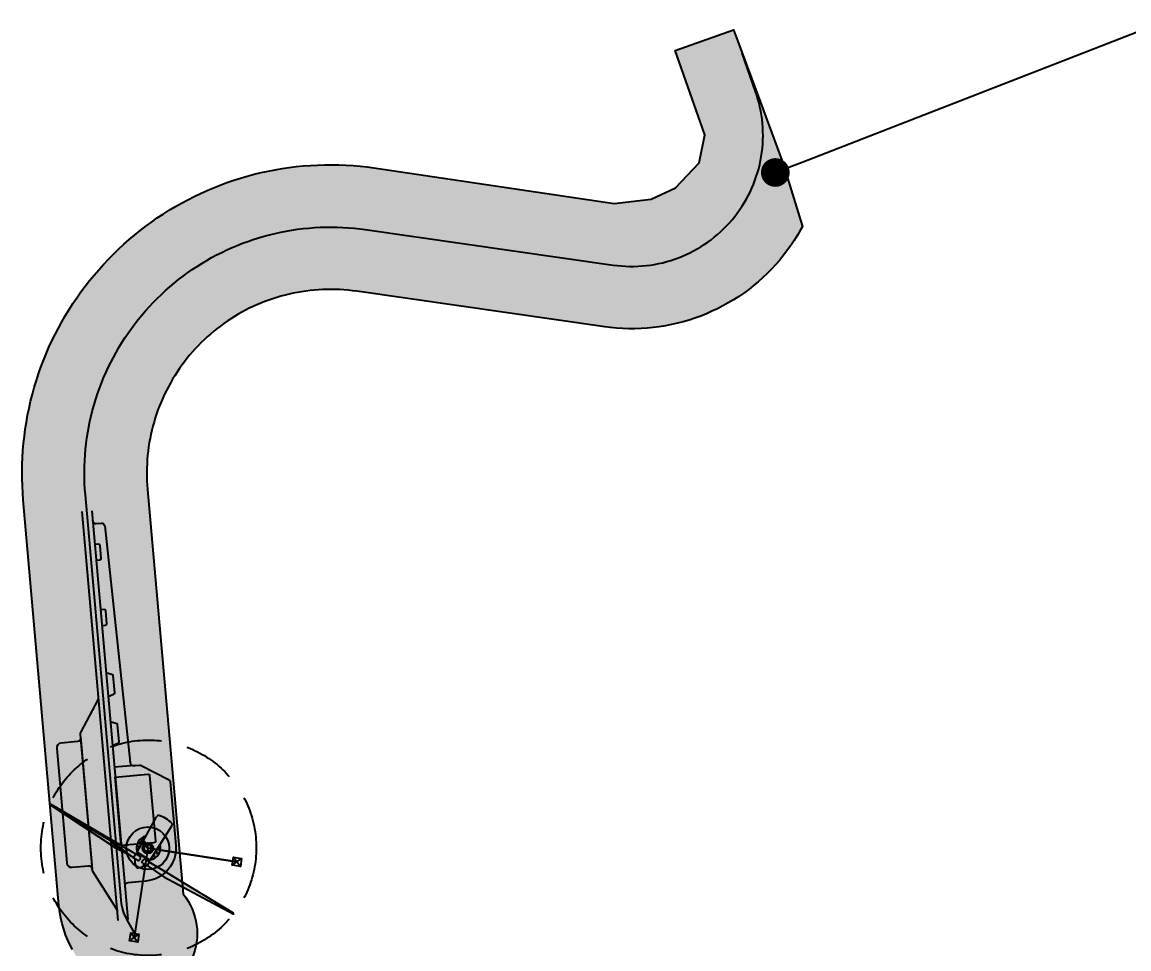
# Model space of a CAD drawing. Extents: x 718366 to 727913, y 5823944 to 5832589.
# Drawn here: x 723025 to 723700, y 5824430 to 5824995 of the extents above; entities that cross this region are included whole.
import ezdxf
from ezdxf import colors
from ezdxf.entities.mleader import LeaderData, LeaderLine
from ezdxf.math import Vec2, Vec3

# ---------------------------------------------------------------- set-up
doc = ezdxf.new("R2010")
doc.units = 0
doc.linetypes.add('HIDDEN', pattern=[9.524999999999999, 6.35, -3.175])
doc.linetypes.add('Masterplan - Carcará II rev-I$0$DASHED2', pattern=[0.375, 0.25, -0.125])
for name, color, linetype in [('0-R3D Acceso', 7, 'Continuous'), ('0-R3D Sombreado parque', 255, 'Continuous'), ('0-R3D WTG Symbol', 7, 'Continuous'), ('0-R3D-FGRP', 1, 'Continuous'), ('0-R3D-N149 TS145-01 ACOPIO PALAS', 1, 'Continuous'), ('0-R3D-N149 TS145-01 ACOPIO TORRE', 1, 'Continuous'), ('0-R3D-N149 TS145-01 CIMENT', 1, 'Continuous'), ('0-R3D-N149 TS145-01 Cimentación', 1, 'Continuous'), ('0-R3D-N149 TS145-01 CRANE BOOM PAD', 1, 'Continuous'), ('0-R3D-N149 TS145-01 CRANE PAD', 1, 'Continuous'), ('0-R3D-N149 TS145-01 ELEMENTOS', 1, 'Continuous'), ('0-R3D-N149 TS145-01 ESCALERA', 1, 'Continuous'), ('0-R3D-N149 TS145-01 GRUA-AUX', 1, 'Continuous'), ('0-R3D-N149 TS145-01 R01', 1, 'Continuous'), ('0-R3D-N149 TS145-01 VIAL', 1, 'Continuous')]:
    doc.layers.add(name, color=color, linetype=linetype)
doc.layers.add('0-R3D Sombreado parque línea', color=255, linetype='Continuous', transparency=0.9)
doc.layers.add('Desplazado_Eje', color=7, linetype='Continuous', true_color=0x005399)
doc.styles.add('ARIAL', font='arial.ttf')

# ---------------------------------------------------------------- blocks, each defined once
blk = doc.blocks.new('_Dot')
at = {"color": 0, "linetype": 'ByBlock', "lineweight": -2}
blk.add_line((-0.5, 0), (-1, 0), dxfattribs=at)
at = {"color": 0, "linetype": 'ByBlock', "const_width": 0.5}
blk.add_lwpolyline([(-0.25, 0, 1), (0.25, 0, 1)], format="xyb", close=True, dxfattribs=at)
blk = doc.blocks.new('N149_TS145_A1')
at = {"layer": '0-R3D-N149 TS145-01 ACOPIO PALAS', "color": 85, "true_color": 0x58ba48}
blk.add_lwpolyline([(35.00006488990039, -71.50051201879978), (35.00006488990039, -70.50051201879978, -0.4142135623730951), (37.00006488990039, -68.50051201879978), (47.00006488990039, -68.50051201879978, 0.414213562373095), (50.00006488990039, -65.50051201879978), (50.00006488990039, 4.499487981200218, 0.414213562373095), (47.00006488990039, 7.499487981200218), (37.00006488990039, 7.499487981200218, -0.4142135623730951), (35.00006488990039, 9.499487981200218), (35.00006488990039, 9.639378641732037)], format="xyb", dxfattribs=at)
at = {"layer": '0-R3D-N149 TS145-01 ACOPIO TORRE', "color": 152, "true_color": 0x2776bb}
blk.add_lwpolyline([(22.00000125309452, -95.3901278253179), (22.00000125309452, -94.3901278253179, -0.1450999195023605), (22.48467352450825, -92.75515797291882), (34.51539261848666, -74.2464366722852, 0.1450999195142023), (35.00006488990039, -72.61146681988612), (35.00006488990039, 10.01060111820698, 0.1204553148586703), (34.77450613165274, 10.93329190067016), (22.33833939069882, 34.84948091278784, -0.1204553148569018), (22.00000125309452, 36.23351708659902), (22.00000125309452, 37.23351708659902)], format="xyb", dxfattribs=at)
blk.add_lwpolyline([(35.00006488990039, -71.50051201879978), (35.00006488990039, 9.639378641732037)], dxfattribs=at)
at = {"layer": '0-R3D-N149 TS145-01 CIMENT', "color": 5}
blk.add_lwpolyline([(0, 0), (0, -2.999999992316589)], dxfattribs=at)
at = {"layer": '0-R3D-N149 TS145-01 CIMENT', "color": 7}
blk.add_circle((0, 0), 2.999999992398053, dxfattribs=at)
at = {"layer": '0-R3D-N149 TS145-01 Cimentación', "color": 8}
for radius in [13, 3.25, 2.35]:
    blk.add_circle((0, 0), radius, dxfattribs=at)
at = {"layer": '0-R3D-N149 TS145-01 Cimentación', "color": 8, "linetype": 'Masterplan - Carcará II rev-I$0$DASHED2'}
blk.add_circle((0, 0), 2.7, dxfattribs=at)
at = {"layer": '0-R3D-N149 TS145-01 CRANE BOOM PAD', "color": 85, "true_color": 0x58ba48}
blk.add_lwpolyline([(16.00003041140735, -202.9994505106006), (16.00003041140735, -201.9994505106006, 0.4142135623730951), (14.00003041140735, -199.9994505106006), (10.96169968112372, -199.9994505106006, -0.4085573115324315), (8.962074099341407, -198.0381484834943), (6.154474023496732, -52.96210124483332, 0.408557311523887), (4.154848441947252, -51.00079921772704), (3.154848441947252, -51.00079921772704)], format="xyb", dxfattribs=at)
at = {"layer": '0-R3D-N149 TS145-01 CRANE PAD'}
blk.add_lwpolyline([(16.00003039487638, -45.00063315592706), (-3.999876621179283, -45.00063315592706, -0.414213562373095), (-4.999876621179283, -44.00063315592706), (-4.999876621179283, -4.000192108796909, -0.414213562373095), (-3.999876621179283, -3.000192108796909), (16.00003020907752, -3.000192108796909), (16.00003039487638, -45.00063315592706)], format="xyb", close=True, dxfattribs=at)
at = {"layer": '0-R3D-N149 TS145-01 ELEMENTOS', "color": 8}
for radius in [2.797999999968914, 2.750000011391216, 2.699999994759075, 2.66999999994943, 2.300000000249427, 2.199999995119217]:
    blk.add_circle((0, 0), radius, dxfattribs=at)
at = {"layer": '0-R3D-N149 TS145-01 GRUA-AUX', "color": 244, "true_color": 0x991b1e}
for points in [[(16.00003041676246, -79.00145050417632), (12.64890697528608, -77.74477921356447, -0.3126334205272302), (12.00003041676246, -76.8084500359837), (12.00003041676246, -66.19445097236894, -0.3126334205272302), (12.64890697528608, -65.25812179478817), (16.00003041676246, -64.00145050417632)], [(16.00003041676246, -109.0014505041763), (12.64890697528608, -107.7447792135645, -0.3126334205272302), (12.00003041676246, -106.8084500359837), (12.00003041676246, -96.19445097236894, -0.3126334205272302), (12.64890697528608, -95.25812179478817), (16.00003041676246, -94.00145050417632)], [(16.00003041676246, -147.5014505041763), (14.00003041676246, -147.5014505041763, -0.414213562373095), (13.00003041676246, -146.5014505041763), (13.00003041676246, -138.5014505041763, -0.414213562373095), (14.00003041676246, -137.5014505041763), (16.00003041676246, -137.5014505041763)], [(16.00003041676246, -187.5014505041763), (14.00003041676246, -187.5014505041763, -0.414213562373095), (13.00003041676246, -186.5014505041763), (13.00003041676246, -178.5014505041763, -0.414213562373095), (14.00003041676246, -177.5014505041763), (16.00003041676246, -177.5014505041763)]]:
    blk.add_lwpolyline(points, format="xyb", dxfattribs=at)
at = {"layer": '0-R3D-N149 TS145-01 R01', "color": 175, "true_color": 0x4554a5}
blk.add_lwpolyline([(6.17382300994359, -53.96191403572448), (6.154474023496732, -52.96210124483332, 0.408557311523887), (4.154848441947252, -51.00079921772704), (0.5801061778329313, -51.00079921772704, -0.142091075466746), (-0.4900242062285542, -50.69042076170444), (-16.21418901020661, -40.73144114465686, -0.2569966774683851), (-17.14405862637796, -39.04181960070855), (-17.14405862637796, -0.1679955972940661, -0.4142135623782097), (2.855941373854876, 19.83200440282235), (14.00005361810327, 19.83200440282235, 0.4142135623730951), (16.00005361810327, 21.83200440282235), (16.00005361810327, 22.83200440282235)], format="xyb", dxfattribs=at)
blk.add_lwpolyline([(3.154848441947252, -51.00079921772704), (16.00003041140735, -51.00079921772704)], dxfattribs=at)
at = {"layer": '0-R3D-N149 TS145-01 VIAL', "color": 7, "linetype": 'Continuous'}
for points in [[(16.00003041140735, -207.9994505106006), (16.00003041140735, 42.23351708659902)], [(22.00003041140735, -207.9994505106006), (22.00003041140735, 42.23351708659902)]]:
    blk.add_lwpolyline(points, dxfattribs=at)
blk = doc.blocks.new('TIRANTES')
at = {"layer": '0-R3D-FGRP', "color": 85, "true_color": 0x58ba48}
for points in [[(14.82367004361004, 50.42577521875501), (9.965005113277584, 51.60618832148612), (11.14541821600869, 56.46485325228423), (16.00408314634115, 55.28444014955312), (14.82367004361004, 50.42577521875501), (11.14541821600869, 56.46485325228423), (16.00408314634115, 55.28444014955312), (9.965005113277584, 51.60618832148612)], [(-51.6061883342918, 9.965005116537213), (-56.46485326485708, 11.14541821926832), (-55.28444016212597, 16.00408315006644), (-50.42577523179352, 14.82367004733533), (-51.6061883342918, 9.965005116537213), (-55.28444016212597, 16.00408315006644), (-50.42577523179352, 14.82367004733533), (-56.46485326485708, 11.14541821926832)]]:
    blk.add_lwpolyline(points, dxfattribs=at)
at = {"layer": '0-R3D-FGRP'}
for points in [[(-53.44531423528679, 12.9845441300422), (0, 0), (3.120810638414696, -5.124503980390728), (0, 0), (12.98454412980936, 53.44531423505396)], [(0, 0), (-53.44531423528679, 12.9845441300422)]]:
    blk.add_lwpolyline(points, dxfattribs=at)
at = {"layer": '0-R3D-FGRP', "color": 7}
blk.add_lwpolyline([(0, 0), (12.98454412980936, 53.44531423505396)], dxfattribs=at)
at = {"layer": '0-R3D-N149 TS145-01 ESCALERA', "color": 8}
for points in [[(0.6105097075924277, -2.36847526114434), (2.311395850032568, -5.266182137653232), (3.618144363164902, -4.470375425182283), (1.917258220724761, -1.572668548673391)], [(2.40270089218393, -2.398463003337383), (1.096966194454581, -3.195994334295392)], [(1.249016490997747, -3.454649575985968), (2.55576500413008, -2.658842864446342)], [(1.400926275644451, -3.713065791875124), (2.706783048575744, -2.915742125362158)], [(1.553061780519783, -3.971865983679891), (2.858796478249133, -3.174334652721882)], [(1.70511207706295, -4.230521225370467), (3.011860590428114, -3.434714513830841)], [(1.857021861709654, -4.488937441259623), (3.162878634640947, -3.691613774746656)], [(2.009157366817817, -4.747737633064389), (3.314892064547166, -3.95020630210638)], [(3.825045699486509, -4.637084265239537), (3.564978146459907, -4.210042267106473), (2.104494513943791, -5.0994732985273), (2.364562066970393, -5.526515296660364), (3.825045699486509, -4.637084265239537)], [(2.161207663360983, -5.006392874754965), (3.467956176493317, -4.210586163215339)], [(2.384214764926583, -5.385753897018731), (2.520868204301223, -5.302532279863954), (2.375230374513194, -5.063388761132956), (2.238576935138553, -5.146610378287733), (2.384214764926583, -5.385753897018731)], [(3.554309838917106, -4.673168801702559), (3.690963278058916, -4.589947184547782), (3.545325448503718, -4.350803665816784), (3.408672009129077, -4.434025282971561), (3.554309838917106, -4.673168801702559)]]:
    blk.add_lwpolyline(points, dxfattribs=at)
blk = doc.blocks.new('R3D-DC-DW-BLK-00 WTG-01 P')
at = {"true_color": 0xf0f3eb, "transparency": 33554559}
h = blk.add_hatch(color=7, dxfattribs=at)
h.dxf.hatch_style = 1
h.paths.add_polyline_path([(0.916438981542484, -7.49913898333061), (1.072179984883178, -7.253676883936393, 0.4578097474300306), (7.019416820232607, 2.119713603384326), (14.23819231903866, 13.49716559729617, 0.3165707010729639), (14.12914117489603, 14.91847484815131, 0.0812480550733663), (10.528132399924, 17.8361924946372, 0.08124806105838613), (6.250659320461693, 19.62044798072804, 0.3324793632776658), (4.913096445734936, 18.9795005881906), (-1.605901226999009, 7.154452649282234, 0.4502734195350196), (-6.907001717535564, -2.461407115747591), (-7.059903533338087, -2.738761303090428), (-3.071741331352058, -5.118944738805894)])
h.paths.add_polyline_path([(-6.09347260594987, -12.2007078623115, 0.1060500701987288), (-2.021172229709322, -10.4546901709933), (-0.9697199820749347, -11.08220958898815), (-0.8379436710362995, -10.86140925172425), (9.226199611934788, -17.71578877176113), (51.51262868111016, -40.26729124890176, 0.2924340622341889), (51.8840311204041, -40.22743778123245, 0.3291920663950778), (51.70312997312271, -39.85747986811054), (10.85728176529994, -14.98279763839022), (0.4199717672546797, -8.753684799317611), (0.5319074419447816, -8.566128822612654), (0.1754554508615342, -8.353393962740952, 0.02759303087996934), (0.674432593638727, -7.675436284635552), (-3.212883856037166, -5.355438814809432), (-7.100200307730688, -3.035441346371499, 0.02759303071651815), (-7.460016752857626, -3.796451806056581), (-7.816468743896905, -3.583716946924), (-7.928404420949448, -3.771272927263681), (-18.36571441971721, 2.457839907363109), (-59.68941741378228, 26.62245661877799, 0.2924340622353455), (-60.06081985142504, 26.58260314763788, 0.3076006779704044), (-59.90351250128552, 26.22612830634412), (-19.99679657089915, -0.2751512223497343), (-9.186319856501541, -5.878997371442452), (-9.318096170968914, -6.099797714070206), (-8.266643932994555, -6.72731712629988, 0.1060500708575032), (-7.870148968720287, -11.1403659719974, 0.3831586290413648)])
at = {"linetype": 'Continuous'}
h = blk.add_hatch(color=256, dxfattribs=at)
h.dxf.hatch_style = 1
h.paths.add_polyline_path([(3.454992383350543, -5.242450778742977), (3.616963540627921, -5.002711922987515), (3.561973474097698, -4.718660053118583), (3.322234616464726, -4.556688892906038), (3.038182743779515, -4.611678955033526), (2.876211585423164, -4.851417806515798), (2.931201653302082, -5.135469681726221), (3.170940507859711, -5.297440841010669)])
h.paths.add_polyline_path([(3.290841617515468, -5.161094678705666, 1), (3.202333511351895, -4.693035055200383, 1)], flags=16)
h.paths.add_polyline_path([(5.155215926800167, -3.39225797018517), (5.387278527098147, -3.219468144786333), (5.429190708074316, -2.933194249483762), (5.256400877193784, -2.701131647728886), (4.970126981092648, -2.659219468090782), (4.738064380524946, -2.832009292421304), (4.696152203023416, -3.118283187982968), (4.868942031756688, -3.35034578573439)])
h.paths.add_polyline_path([(5.106925508026393, -3.259768529218064, 1), (5.018417401862848, -2.791708905712795, 1)], flags=16)
h.paths.add_polyline_path([(6.116358422255132, -0.8148026706310532), (6.250468902661339, -0.5584362305123136), (6.164020885130157, -0.2823273467788283), (5.907654440997305, -0.1482168639769554), (5.631545558332078, -0.2346648812383876), (5.497435076188566, -0.491031321227581), (5.583883097323934, -0.7671402034828532), (5.840249542395554, -0.9012506877523094)])
h.paths.add_polyline_path([(5.918206044977836, -0.7587635872827718, 1), (5.829697938814292, -0.2907039637774744, 1)], flags=16)
h.paths.add_polyline_path([(-3.475987635033334, 5.246430666120631), (-3.637958792321399, 5.006691814908095), (-3.582968726179814, 4.722639939827218), (-3.343229869086286, 4.560668781751275), (-3.059177996940576, 4.61565884601535), (-2.897206837386392, 4.855397699504664), (-2.952196906193393, 5.139449571639744), (-3.191935763286892, 5.301420729715687)])
h.paths.add_polyline_path([(-3.223328761966428, 4.697014942847773, 1), (-3.311836868129973, 5.16507456635307, 1)], flags=16)
h.paths.add_polyline_path([(-5.408273779050717, 3.223448033232302), (-5.450185957091719, 2.93717413980724), (-5.277396133430187, 2.705111539638807), (-4.991122234512773, 2.663199355597953), (-4.759059633146535, 2.835989181266541), (-4.717147456173819, 3.122263074421852), (-4.88993728491775, 3.354325676716201), (-5.176211180220321, 3.39623785769237)])
h.paths.add_polyline_path([(-5.039412653556326, 2.795688797633375, 1), (-5.127920759719871, 3.263748421138672, 1)], flags=16)
h.paths.add_polyline_path([(-6.185016137492653, 0.2863072390986758), (-5.928649694018162, 0.1521967521531735), (-5.652540811752232, 0.238644768745587), (-5.518430330687664, 0.4950112130079845), (-5.60487834874769, 0.7711200943351457), (-5.86124479608543, 0.9052305763277957), (-6.137353677682313, 0.8187825593360856), (-6.271464154613881, 0.5624161189582821)])
h.paths.add_polyline_path([(-5.85069319210487, 0.2946838530219793, 1), (-5.939201298268443, 0.7627434765272767, 1)], flags=16)
at = {"ltscale": 0.8773600617010164}
blk.add_hatch(color=256, dxfattribs=at).paths.add_polyline_path([(-6.294369315313872, -3.195641382670772), (-3.071741331352058, -5.11894473880588), (0.1508866486017268, -7.042248095141261), (0.009744128680125641, -7.278742167506906), (-3.212883856037138, -5.355438814809432), (-6.435511843236299, -3.43213546192689)])
for p, q in [((-7.058433914480702, -2.736095507777577, -2.975000000000023), (4.913096125188019, 18.97950000673885, -2.975000000000023)), ((0.9180694652563375, -7.496569191516969, -2.975000000000023), (14.19999652639396, 13.43696552634836, -2.975000000000023)), ((-7.10020038882223, -3.035441297975069, -2.975000000000023), (-3.212883856037138, -5.355438814809432, -2.975000000000023)), ((-3.071741331352058, -5.11894473880588, -2.975000000000023), (-7.059466940323091, -2.739021867081988, -2.975000000000023)), ((0.6744326736956339, -7.675436332414463, -2.975000000000023), (-3.212883856037138, -5.355438814809432, -2.975000000000023)), ((-3.071741331352058, -5.11894473880588, -2.975000000000023), (0.9159842776189464, -7.498867610529757, -2.975000000000023))]:
    blk.add_line(p, q, dxfattribs=at)
at = {"ltscale": 0.8773600617010164, "elevation": -2.975000000000023, "flags": 128}
for points in [[(-9.186319856501541, -5.878997371442438), (-19.99679657089914, -0.2751512223497059), (-59.91958206683717, 26.23679979455508, -0.2924340622349897), (-60.06081985142478, 26.58260314763919, -0.2924340622349896), (-59.68941741378228, 26.62245661877802), (-18.36571441971708, 2.457839907363052), (-7.928404420949448, -3.771272927263681)], [(-10.51210175161476, -5.191749443429671), (-18.82176212246475, 1.150618876755516, 0.0284718617434483), (-25.8021850133689, 5.875124614592181), (-59.91958206537683, 26.2367997949238)], [(-0.8379436710362711, -10.86140925172424), (9.226199611934817, -17.71578877176115), (51.51262868111019, -40.26729124890176, 0.2924340622349897), (51.88403112040467, -40.2274377812294, 0.2924340622349896), (51.7427933361858, -39.88163442960564), (10.85728176530006, -14.98279763839028), (0.4199717672547081, -8.753684799317611)]]:
    blk.add_lwpolyline(points, format="xyb", dxfattribs=at)
for points in [[(-11.18729539784181, -4.677810736885718), (-23.20616496499527, 4.044745514376956)], [(-11.19944531206268, -4.694177048169564), (-21.99203341461879, 2.749315365775942)], [(-11.2122489863482, -4.712360970061809), (-20.9406018398756, 1.627479621086479)], [(-11.22515179950108, -4.731772174600181), (-20.05583099022219, 0.6834642620986529)], [(-11.23498082310053, -4.747378755659554), (-19.472203400319, 0.06075679818823687)], [(-11.24508184673417, -4.764245479726938), (-18.9371551500909, -0.5101184423306222)], [(-6.54115761450069, -7.757108229771731), (-9.318096170968914, -6.099797714070206), (-7.816468743896877, -3.583716946924), (-5.224015750620282, -5.130924246074102)], [(-6.435511843236299, -3.43213546192689), (-6.294369315313872, -3.195641382670772)], [(-3.746658536631685, -9.424899074427415), (-0.9697199820749347, -11.08220958898815), (0.5319074419447816, -8.56612882261264), (-2.060545546182993, -7.018921521350762)], [(0.009744128680125641, -7.278742167506906), (0.1508866486017268, -7.042248095141261)]]:
    blk.add_lwpolyline(points, dxfattribs=at)
at = {"linetype": 'Continuous', "ltscale": 0.8773600617010164, "elevation": -2.975000000000023, "flags": 128}
for points in [[(-6.271464154613881, 0.5624161189582821), (-6.137353677682313, 0.8187825593360856), (-5.86124479608543, 0.9052305763277957), (-5.60487834874769, 0.7711200943351457), (-5.518430330687664, 0.4950112130079845), (-5.652540811752232, 0.238644768745587), (-5.928649694018162, 0.1521967521531735), (-6.185016137492653, 0.2863072390986758), (-6.271464154613881, 0.5624161189582821)], [(-5.408273779050717, 3.223448033232273), (-5.176211180220321, 3.39623785769237), (-4.88993728491775, 3.354325676716201), (-4.717147456173819, 3.122263074421852), (-4.759059633146535, 2.835989181266541), (-4.991122234512773, 2.663199355597982), (-5.277396133430187, 2.705111539638807), (-5.450185957091719, 2.93717413980724), (-5.408273779050717, 3.223448033232273)], [(-3.475987635033334, 5.246430666120631), (-3.191935763286892, 5.301420729715687), (-2.952196906193421, 5.139449571639744), (-2.897206837386392, 4.855397699504692), (-3.059177996940576, 4.61565884601535), (-3.343229869086286, 4.560668781751275), (-3.582968726179786, 4.722639939827218), (-3.637958792321399, 5.006691814908095), (-3.475987635033334, 5.246430666120631)], [(3.454992383350543, -5.242450778742977), (3.616963540627921, -5.002711922987515), (3.561973474097698, -4.718660053118583), (3.322234616464726, -4.556688892906038), (3.038182743779515, -4.611678955033526), (2.876211585423164, -4.851417806515798), (2.931201653302082, -5.135469681726221), (3.170940507859711, -5.297440841010669), (3.454992383350543, -5.242450778742977)], [(5.387278527098147, -3.219468144786333), (5.429190708074316, -2.933194249483762), (5.256400877193784, -2.701131647728886), (4.970126981092648, -2.659219468090782), (4.738064380524946, -2.832009292421304), (4.696152203023416, -3.118283187982968), (4.868942031756688, -3.35034578573439), (5.155215926800167, -3.39225797018517), (5.387278527098147, -3.219468144786333)], [(6.250468902661339, -0.558436230512342), (6.164020885130157, -0.2823273467788283), (5.907654440997305, -0.1482168639769554), (5.631545558332078, -0.2346648812383876), (5.497435076188566, -0.491031321227581), (5.583883097323934, -0.7671402034828532), (5.840249542395554, -0.9012506877523094), (6.116358422255132, -0.8148026706310532), (6.250468902661339, -0.558436230512342)]]:
    blk.add_lwpolyline(points, close=True, dxfattribs=at)
at = {"linetype": 'HIDDEN', "ltscale": 5}
blk.add_circle((0, 0, -2.975000000000023), 65.68056692302662, dxfattribs=at)
at = {"linetype": 'Continuous', "ltscale": 0.8773600617010164}
for centre, radius in [((-5.894947245186643, 0.5287136647746422, -2.975000000000023), 0.2381771903502575), ((-5.083666706638098, 3.029718609386009, -2.975000000000023), 0.2381771903502576), ((-3.2675828150482, 4.931044754600407, -2.975000000000023), 0.2381771903502576), ((3.246587564433668, -4.927064866953032, -2.975000000000023), 0.2381771903502575), ((5.062671454944621, -3.02573871746543, -2.975000000000023), 0.2381771903502576), ((5.873951991896064, -0.5247337755301089, -2.975000000000023), 0.2381771903502576)]:
    blk.add_circle(centre, radius, dxfattribs=at)
at = {"ltscale": 0.8773600617010164}
for centre, radius, start, end in [((6.010547682682756, 18.40540350358646, -2.975000000000023), 1.238542159165071, 76.74933645561688, 152.3851309949138), ((2.935489788260014, 5.65343461593767, -2.975000000000023), 14.35506222067574, 58.06766100745191, 76.64753319339711), ((3.410093843202588, 5.370185176153115, -2.975000000000023), 14.35506222067574, 41.69394110878866, 60.27381200188766), ((13.17372656231694, 14.13033171514846, -2.975000000000023), 1.238542159165071, 325.9563420144249, 39.52000572230322), ((2.217822462197262, -8.009665412412119, -2.975000000000023), 10.56259687381855, 173.0268246472927, 197.2412048275012), ((-0.3904064448574331, -6.673494591245628, -2.975000000000023), 7.632611944465081, 151.5334309489985, 157.8556835853415), ((-6.39153792988057, -10.68149389465216, -2.975000000000023), 1.548177698956339, 197.2412048275012, 281.1002681818375), ((-8.1270531005961, -1.835718567063964, -2.975000000000023), 10.56259687381855, 281.1002681818375, 305.3146483620473), ((-5.712851249187423, -3.496995163121056, -2.975000000000023), 7.632611944465081, 320.4857894239976, 326.8080420603408)]:
    blk.add_arc(centre, radius, start, end, dxfattribs=at)
at = {"linetype": 'Continuous', "ltscale": 0.8773600617010164}
for centre, radius, start, end in [((7.416727299869308e-06, -8.573722539040318e-06, -2.975000000000023), 7.332479659942723, 102.651070569965, 199.614157230147), ((0, 0, -2.975000000000023), 7.33248922648627, 278.4081179826081, 16.80319203910469)]:
    blk.add_arc(centre, radius, start, end, dxfattribs=at)
at = {"ltscale": 0.8773600617010164}
blk.add_ellipse((-5.882586683793818, -6.444016241075332, -2.975000000000023), major_axis=(0.6585709281398665, 1.313091993415545), ratio=0.5458005401023361, start_param=3.061596319032264, end_param=6.283185304623071, dxfattribs=at)
at = {"ltscale": 0.8773600617010164, "extrusion": (0, 0, -1)}
blk.add_ellipse((-2.903602045029999, -8.221910299615516, -2.975000000000023), major_axis=(0.8430564967106631, 1.202988775071468), ratio=0.545800540347424, start_param=3.061596321399895, end_param=6.283185306990703, dxfattribs=at)
blk = doc.blocks.new('X-LOS1-CV Trazado')
at = {"layer": '0-R3D Sombreado parque', "transparency": 33554623}
h = blk.add_hatch(color=255, dxfattribs=at)
h.dxf.hatch_style = 1
edge = h.paths.add_edge_path()
edge.add_line((723500.7203276046, 5824870.819652514), (723499.583681198, 5824868.717376325))
edge.add_line((723499.583681198, 5824868.717376325), (723497.705589081, 5824865.49231005))
edge.add_line((723497.705589081, 5824865.49231005), (723495.7311935, 5824862.33563285))
edge.add_line((723495.7311935, 5824862.33563285), (723493.653898252, 5824859.234443494))
edge.add_line((723493.653898252, 5824859.234443494), (723489.2092424148, 5824853.238760509))
edge.add_line((723489.2092424148, 5824853.238760509), (723486.8476329243, 5824850.350546029))
edge.add_line((723486.8476329243, 5824850.350546029), (723484.3983903438, 5824847.540253849))
edge.add_line((723484.3983903438, 5824847.540253849), (723481.8561562971, 5824844.803031487))
edge.add_line((723481.8561562971, 5824844.803031487), (723479.2313154627, 5824842.151647315))
edge.add_line((723479.2313154627, 5824842.151647315), (723476.5288134563, 5824839.587584105))
edge.add_line((723476.5288134563, 5824839.587584105), (723473.7376830452, 5824837.102310759))
edge.add_line((723473.7376830452, 5824837.102310759), (723470.8738573069, 5824834.711856833))
edge.add_line((723470.8738573069, 5824834.711856833), (723467.9385581496, 5824832.413448303))
edge.add_line((723467.9385581496, 5824832.413448303), (723464.9240397797, 5824830.204279204))
edge.add_line((723464.9240397797, 5824830.204279204), (723461.8518635487, 5824828.099242304))
edge.add_line((723461.8518635487, 5824828.099242304), (723458.7092181231, 5824826.086768895))
edge.add_line((723458.7092181231, 5824826.086768895), (723455.5000512509, 5824824.174264938))
edge.add_line((723455.5000512509, 5824824.174264938), (723452.2438861845, 5824822.369536923))
edge.add_line((723452.2438861845, 5824822.369536923), (723448.9238244755, 5824820.663762994))
edge.add_line((723448.9238244755, 5824820.663762994), (723445.5504948663, 5824819.064161379))
edge.add_line((723445.5504948663, 5824819.064161379), (723442.1285589747, 5824817.57167769))
edge.add_line((723442.1285589747, 5824817.57167769), (723438.659780191, 5824816.188594404))
edge.add_line((723438.659780191, 5824816.188594404), (723435.1568515329, 5824814.918285402))
edge.add_line((723435.1568515329, 5824814.918285402), (723431.6147451947, 5824813.758702335))
edge.add_line((723431.6147451947, 5824813.758702335), (723428.0299050871, 5824812.708940674))
edge.add_line((723428.0299050871, 5824812.708940674), (723424.4182539392, 5824811.775426921))
edge.add_line((723424.4182539392, 5824811.775426921), (723420.7794127128, 5824810.955323266))
edge.add_line((723420.7794127128, 5824810.955323266), (723417.1145397992, 5824810.251561438))
edge.add_line((723417.1145397992, 5824810.251561438), (723413.4296259619, 5824809.662978323))
edge.add_line((723413.4296259619, 5824809.662978323), (723409.7262402915, 5824809.192121396))
edge.add_line((723409.7262402915, 5824809.192121396), (723406.0135713058, 5824808.838253026))
edge.add_line((723406.0135713058, 5824808.838253026), (723402.2872047689, 5824808.602033276))
edge.add_line((723402.2872047689, 5824808.602033276), (723398.5633887465, 5824808.484237595))
edge.add_line((723398.5633887465, 5824808.484237595), (723394.8323956346, 5824808.482762309))
edge.add_line((723394.8323956346, 5824808.482762309), (723391.10205402, 5824808.600811094))
edge.add_line((723391.10205402, 5824808.600811094), (723387.3840679945, 5824808.835026539))
edge.add_line((723387.3840679945, 5824808.835026539), (723383.6628839195, 5824809.188088466))
edge.add_line((723383.6628839195, 5824809.188088466), (723380.2576547002, 5824809.6210371))
edge.add_line((723380.2576547002, 5824809.6210371), (723228.9766042037, 5824831.270492926))
edge.add_line((723228.9766042037, 5824831.270492926), (723226.2599857599, 5824831.627645025))
edge.add_line((723226.2599857599, 5824831.627645025), (723223.6798832834, 5824831.907081211))
edge.add_line((723223.6798832834, 5824831.907081211), (723221.1008898641, 5824832.126792617))
edge.add_line((723221.1008898641, 5824832.126792617), (723218.5219644862, 5824832.286436827))
edge.add_line((723218.5219644862, 5824832.286436827), (723215.9377608147, 5824832.386460884))
edge.add_line((723215.9377608147, 5824832.386460884), (723213.3523463141, 5824832.426776328))
edge.add_line((723213.3523463141, 5824832.426776328), (723210.766174481, 5824832.407365109))
edge.add_line((723210.766174481, 5824832.407365109), (723208.1764194224, 5824832.328071626))
edge.add_line((723208.1764194224, 5824832.328071626), (723205.5954106497, 5824832.190029817))
edge.add_line((723205.5954106497, 5824832.190029817), (723203.0199692557, 5824831.991632073))
edge.add_line((723203.0199692557, 5824831.991632073), (723200.445445995, 5824831.733955679))
edge.add_line((723200.445445995, 5824831.733955679), (723197.8808913835, 5824831.416837346))
edge.add_line((723197.8808913835, 5824831.416837346), (723195.3197096938, 5824831.040170999))
edge.add_line((723195.3197096938, 5824831.040170999), (723192.7715143162, 5824830.60514965))
edge.add_line((723192.7715143162, 5824830.60514965), (723190.2331695604, 5824830.110918995))
edge.add_line((723190.2331695604, 5824830.110918995), (723187.7060999676, 5824829.558309213))
edge.add_line((723187.7060999676, 5824829.558309213), (723185.1918394383, 5824828.947116015))
edge.add_line((723185.1918394383, 5824828.947116015), (723182.694194121, 5824828.279036949))
edge.add_line((723182.694194121, 5824828.279036949), (723180.2139845471, 5824827.553249305))
edge.add_line((723180.2139845471, 5824827.553249305), (723177.7478902463, 5824826.769567719))
edge.add_line((723177.7478902463, 5824826.769567719), (723175.3005753959, 5824825.929143662))
edge.add_line((723175.3005753959, 5824825.929143662), (723172.8737224545, 5824825.032799083))
edge.add_line((723172.8737224545, 5824825.032799083), (723170.4702463917, 5824824.081407597))
edge.add_line((723170.4702463917, 5824824.081407597), (723168.0862696497, 5824823.073261947))
edge.add_line((723168.0862696497, 5824823.073261947), (723165.7288971568, 5824822.012108518))
edge.add_line((723165.7288971568, 5824822.012108518), (723163.401627058, 5824820.898386111))
edge.add_line((723163.401627058, 5824820.898386111), (723161.0893678559, 5824819.725414219))
edge.add_line((723161.0893678559, 5824819.725414219), (723158.810854267, 5824818.503689116))
edge.add_line((723158.810854267, 5824818.503689116), (723156.5649325546, 5824817.230528052))
edge.add_line((723156.5649325546, 5824817.230528052), (723154.3429473962, 5824815.902865768))
edge.add_line((723154.3429473962, 5824815.902865768), (723152.1524789353, 5824814.524014076))
edge.add_line((723152.1524789353, 5824814.524014076), (723149.9931550181, 5824813.094928811))
edge.add_line((723149.9931550181, 5824813.094928811), (723147.8709814945, 5824811.618439462))
edge.add_line((723147.8709814945, 5824811.618439462), (723145.7846702896, 5824810.094544647))
edge.add_line((723145.7846702896, 5824810.094544647), (723143.7340984212, 5824808.52211631))
edge.add_line((723143.7340984212, 5824808.52211631), (723141.7161252121, 5824806.899662859))
edge.add_line((723141.7161252121, 5824806.899662859), (723139.7402580084, 5824805.234832508))
edge.add_line((723139.7402580084, 5824805.234832508), (723137.8025724681, 5824803.523309802))
edge.add_line((723137.8025724681, 5824803.523309802), (723135.9008640468, 5824801.764435163))
edge.add_line((723135.9008640468, 5824801.764435163), (723134.0454345846, 5824799.967174309))
edge.add_line((723134.0454345846, 5824799.967174309), (723132.2298223674, 5824798.124675199))
edge.add_line((723132.2298223674, 5824798.124675199), (723130.456935346, 5824796.241262787))
edge.add_line((723130.456935346, 5824796.241262787), (723128.7286762906, 5824794.317408105))
edge.add_line((723128.7286762906, 5824794.317408105), (723127.0434811313, 5824792.352717163))
edge.add_line((723127.0434811313, 5824792.352717163), (723125.4051922814, 5824790.350778964))
edge.add_line((723125.4051922814, 5824790.350778964), (723123.8129731814, 5824788.311005082))
edge.add_line((723123.8129731814, 5824788.311005082), (723122.271700305, 5824786.239826492))
edge.add_line((723122.271700305, 5824786.239826492), (723120.7791412725, 5824784.132947461))
edge.add_line((723120.7791412725, 5824784.132947461), (723119.329647806, 5824781.983775939))
edge.add_line((723119.329647806, 5824781.983775939), (723117.9328433744, 5824779.806821518))
edge.add_line((723117.9328433744, 5824779.806821518), (723116.5889842284, 5824777.600864052))
edge.add_line((723116.5889842284, 5824777.600864052), (723115.2939305899, 5824775.360488513))
edge.add_line((723115.2939305899, 5824775.360488513), (723114.0499846212, 5824773.089390043))
edge.add_line((723114.0499846212, 5824773.089390043), (723112.8612862538, 5824770.795515402))
edge.add_line((723112.8612862538, 5824770.795515402), (723111.7260402897, 5824768.473523166))
edge.add_line((723111.7260402897, 5824768.473523166), (723110.6417287819, 5824766.120941093))
edge.add_line((723110.6417287819, 5824766.120941093), (723109.6154860139, 5824763.75171396))
edge.add_line((723109.6154860139, 5824763.75171396), (723108.6428227309, 5824761.354420203))
edge.add_line((723108.6428227309, 5824761.354420203), (723107.7243463653, 5824758.933797787))
edge.add_line((723107.7243463653, 5824758.933797787), (723106.8653119432, 5824756.500487794))
edge.add_line((723106.8653119432, 5824756.500487794), (723106.0596423647, 5824754.037846889))
edge.add_line((723106.0596423647, 5824754.037846889), (723105.3111811656, 5824751.560903443))
edge.add_line((723105.3111811656, 5824751.560903443), (723104.6225805352, 5824749.073296402))
edge.add_line((723104.6225805352, 5824749.073296402), (723103.9899912919, 5824746.564598328))
edge.add_line((723103.9899912919, 5824746.564598328), (723103.4157298278, 5824744.042776528))
edge.add_line((723103.4157298278, 5824744.042776528), (723102.8990344515, 5824741.504912408))
edge.add_line((723102.8990344515, 5824741.504912408), (723102.4410354653, 5824738.957900101))
edge.add_line((723102.4410354653, 5824738.957900101), (723102.0431407088, 5824736.407350005))
edge.add_line((723102.0431407088, 5824736.407350005), (723101.7043634753, 5824733.844880797))
edge.add_line((723101.7043634753, 5824733.844880797), (723101.4237587968, 5824731.268555711))
edge.add_line((723101.4237587968, 5824731.268555711), (723101.2030639406, 5824728.695522098))
edge.add_line((723101.2030639406, 5824728.695522098), (723101.0426710029, 5824726.116552861))
edge.add_line((723101.0426710029, 5824726.116552861), (723100.9409375312, 5824723.526837581))
edge.add_line((723100.9409375312, 5824723.526837581), (723100.8991286342, 5824720.941405258))
edge.add_line((723100.8991286342, 5824720.941405258), (723100.9170466298, 5824718.355241241))
edge.add_line((723100.9170466298, 5824718.355241241), (723100.9946786184, 5824715.770991778))
edge.add_line((723100.9946786184, 5824715.770991778), (723101.1319721726, 5824713.190022189))
edge.add_line((723101.1319721726, 5824713.190022189), (723101.3457860209, 5824710.393434242))
edge.add_line((723101.3457860209, 5824710.393434242), (723123.0422652141, 5824463.894053094))
edge.add_arc((723093.6450000022, 5824439.814999997), 38.00000000009356, -150.6068964796968, 39.32061744360573, ccw=False)
edge.add_line((723060.5366300656, 5824421.164642355), (723055.6144139037, 5824429.902627799))
edge.add_line((723055.6144139037, 5824429.902627799), (723054.1986761744, 5824432.57593118))
edge.add_line((723054.1986761744, 5824432.57593118), (723052.718829431, 5824435.757714991))
edge.add_line((723052.718829431, 5824435.757714991), (723051.4060142133, 5824439.008064391))
edge.add_line((723051.4060142133, 5824439.008064391), (723050.2612755441, 5824442.324406317))
edge.add_line((723050.2612755441, 5824442.324406317), (723049.2897074734, 5824445.694320744))
edge.add_line((723049.2897074734, 5824445.694320744), (723048.4908563708, 5824449.11667149))
edge.add_line((723048.4908563708, 5824449.11667149), (723047.8723073824, 5824452.569670239))
edge.add_line((723047.8723073824, 5824452.569670239), (723047.475510654, 5824455.697242404))
edge.add_line((723047.475510654, 5824455.697242404), (723047.3738280605, 5824456.788834951))
edge.add_line((723047.3738280605, 5824456.788834951), (723025.600213979, 5824704.164565759))
edge.add_line((723025.600213979, 5824704.164565759), (723025.2860278274, 5824708.273977812))
edge.add_line((723025.2860278274, 5824708.273977812), (723025.0553213817, 5824712.611008224))
edge.add_line((723025.0553213817, 5824712.611008224), (723024.9249533701, 5824716.950758757))
edge.add_line((723024.9249533701, 5824716.950758757), (723024.8948713657, 5824721.292594742))
edge.add_line((723024.8948713657, 5824721.292594742), (723024.9650624688, 5824725.633162421))
edge.add_line((723024.9650624688, 5824725.633162421), (723025.1353289974, 5824729.967447143))
edge.add_line((723025.1353289974, 5824729.967447143), (723025.4049360594, 5824734.3024779))
edge.add_line((723025.4049360594, 5824734.3024779), (723025.776241203, 5824738.631444287))
edge.add_line((723025.776241203, 5824738.631444287), (723026.2456365249, 5824742.941119203))
edge.add_line((723026.2456365249, 5824742.941119203), (723026.8148592914, 5824747.246649998))
edge.add_line((723026.8148592914, 5824747.246649998), (723027.4849645345, 5824751.542099898))
edge.add_line((723027.4849645345, 5824751.542099898), (723028.2529655478, 5824755.81308759))
edge.add_line((723028.2529655478, 5824755.81308759), (723029.118270172, 5824760.06322347))
edge.add_line((723029.118270172, 5824760.06322347), (723030.0820087084, 5824764.295401672))
edge.add_line((723030.0820087084, 5824764.295401672), (723031.1434194642, 5824768.504703596))
edge.add_line((723031.1434194642, 5824768.504703596), (723032.3028188347, 5824772.69309656))
edge.add_line((723032.3028188347, 5824772.69309656), (723033.5583576356, 5824776.848153112))
edge.add_line((723033.5583576356, 5824776.848153112), (723034.9066880555, 5824780.969512203))
edge.add_line((723034.9066880555, 5824780.969512203), (723036.3536536356, 5824785.068202216))
edge.add_line((723036.3536536356, 5824785.068202216), (723037.8931772709, 5824789.125579803))
edge.add_line((723037.8931772709, 5824789.125579803), (723039.5245139848, 5824793.146286036))
edge.add_line((723039.5245139848, 5824793.146286036), (723041.2522712158, 5824797.135058901))
edge.add_line((723041.2522712158, 5824797.135058901), (723043.0679597107, 5824801.074476835))
edge.add_line((723043.0679597107, 5824801.074476835), (723044.9747137467, 5824804.974484599))
edge.add_line((723044.9747137467, 5824804.974484599), (723046.9740153787, 5824808.832609956))
edge.add_line((723046.9740153787, 5824808.832609956), (723049.0580694104, 5824812.637511488))
edge.add_line((723049.0580694104, 5824812.637511488), (723051.2290157742, 5824816.393135953))
edge.add_line((723051.2290157742, 5824816.393135953), (723053.4891566276, 5824820.103178486))
edge.add_line((723053.4891566276, 5824820.103178486), (723055.8343521899, 5824823.758224055))
edge.add_line((723055.8343521899, 5824823.758224055), (723058.2588587289, 5824827.353052542))
edge.add_line((723058.2588587289, 5824827.353052542), (723060.7702996997, 5824830.898173513))
edge.add_line((723060.7702996997, 5824830.898173513), (723063.365026816, 5824834.384994912))
edge.add_line((723063.365026816, 5824834.384994912), (723066.0348077198, 5824837.805221037))
edge.add_line((723066.0348077198, 5824837.805221037), (723068.7845188625, 5824841.16528283))
edge.add_line((723068.7845188625, 5824841.16528283), (723071.6093237048, 5824844.458591889))
edge.add_line((723071.6093237048, 5824844.458591889), (723074.5110646609, 5824847.688737221))
edge.add_line((723074.5110646609, 5824847.688737221), (723077.4861776357, 5824850.849324805))
edge.add_line((723077.4861776357, 5824850.849324805), (723080.5325654175, 5824853.940825691))
edge.add_line((723080.5325654175, 5824853.940825691), (723083.6531359574, 5824856.96356484))
edge.add_line((723083.6531359574, 5824856.96356484), (723086.8374275303, 5824859.908690196))
edge.add_line((723086.8374275303, 5824859.908690196), (723090.0917419827, 5824862.783167484))
edge.add_line((723090.0917419827, 5824862.783167484), (723093.4138747806, 5824865.582337135))
edge.add_line((723093.4138747806, 5824865.582337135), (723096.7939015748, 5824868.299883687))
edge.add_line((723096.7939015748, 5824868.299883687), (723100.2413297113, 5824870.943455352))
edge.add_line((723100.2413297113, 5824870.943455352), (723103.7490185155, 5824873.505560547))
edge.add_line((723103.7490185155, 5824873.505560547), (723107.3128449948, 5824875.985071196))
edge.add_line((723107.3128449948, 5824875.985071196), (723110.9315210686, 5824878.379985926))
edge.add_line((723110.9315210686, 5824878.379985926), (723114.6030525902, 5824880.691134224))
edge.add_line((723114.6030525902, 5824880.691134224), (723118.329067437, 5824882.917471943))
edge.add_line((723118.329067437, 5824882.917471943), (723122.1091457444, 5824885.060310892))
edge.add_line((723122.1091457444, 5824885.060310892), (723125.9366321437, 5824887.112585779))
edge.add_line((723125.9366321437, 5824887.112585779), (723129.8023729324, 5824889.073613886))
edge.add_line((723129.8023729324, 5824889.073613886), (723133.7231028447, 5824890.949891485))
edge.add_line((723133.7231028447, 5824890.949891485), (723137.6837303485, 5824892.732738052))
edge.add_line((723137.6837303485, 5824892.732738052), (723141.6797536231, 5824894.42259241))
edge.add_line((723141.6797536231, 5824894.42259241), (723145.7182775503, 5824896.02120092))
edge.add_line((723145.7182775503, 5824896.02120092), (723149.7894245775, 5824897.52485633))
edge.add_line((723149.7894245775, 5824897.52485633), (723153.8941097532, 5824898.934432283))
edge.add_line((723153.8941097532, 5824898.934432283), (723158.0300154596, 5824900.248750698))
edge.add_line((723158.0300154596, 5824900.248750698), (723162.1998058767, 5824901.468963049))
edge.add_line((723162.1998058767, 5824901.468963049), (723166.3941605715, 5824902.590883986))
edge.add_line((723166.3941605715, 5824902.590883986), (723170.6099000302, 5824903.615690785))
edge.add_line((723170.6099000302, 5824903.615690785), (723174.8508304347, 5824904.543081004))
edge.add_line((723174.8508304347, 5824904.543081004), (723179.112485687, 5824905.372850351))
edge.add_line((723179.112485687, 5824905.372850351), (723183.3942903066, 5824906.103829002))
edge.add_line((723183.3942903066, 5824906.103829002), (723187.6871086123, 5824906.735162654))
edge.add_line((723187.6871086123, 5824906.735162654), (723191.9965539929, 5824907.26804432))
edge.add_line((723191.9965539929, 5824907.26804432), (723196.3160307411, 5824907.700367928))
edge.add_line((723196.3160307411, 5824907.700367928), (723200.646589354, 5824908.033970186))
edge.add_line((723200.646589354, 5824908.033970186), (723204.9835805831, 5824908.265928375))
edge.add_line((723204.9835805831, 5824908.265928375), (723209.3178255329, 5824908.398634892))
edge.add_line((723209.3178255329, 5824908.398634892), (723213.6596537041, 5824908.431223671))
edge.add_line((723213.6596537041, 5824908.431223671), (723218.0002391785, 5824908.363539116))
edge.add_line((723218.0002391785, 5824908.363539116), (723222.3400354959, 5824908.195563175))
edge.add_line((723222.3400354959, 5824908.195563175), (723226.6751101225, 5824907.927207385))
edge.add_line((723226.6751101225, 5824907.927207385), (723230.9981167195, 5824907.558918787))
edge.add_line((723230.9981167195, 5824907.558918787), (723235.3060142541, 5824907.092354974))
edge.add_line((723235.3060142541, 5824907.092354974), (723239.3133957973, 5824906.565507073))
edge.add_line((723239.3133957973, 5824906.565507073), (723385.9197973642, 5824884.89222056))
edge.add_line((723385.9197973642, 5824884.89222056), (723408.5395357471, 5824887.538398859))
edge.add_line((723408.5395357471, 5824887.538398859), (723423.2820019103, 5824894.312215493))
edge.add_line((723423.2820019103, 5824894.312215493), (723437.7925741654, 5824909.664862212))
edge.add_line((723437.7925741654, 5824909.664862212), (723441.1581371585, 5824926.619056031))
edge.add_line((723441.1581371585, 5824926.619056031), (723423.0003924824, 5824978.156614968))
edge.add_line((723423.0003924824, 5824978.156614968), (723458.6826437667, 5824990.728207834))
edge.add_line((723458.6826437667, 5824990.728207834), (723461.0144169749, 5824984.175363382))
edge.add_line((723461.0144169749, 5824984.175363382), (723474.9003009136, 5824946.897708463))
edge.add_line((723474.9003009136, 5824946.897708463), (723488.7861697755, 5824909.620039489))
edge.add_line((723488.7861697755, 5824909.620039489), (723500.5301215841, 5824871.437800662))
edge.add_line((723500.5301215841, 5824871.437800662), (723500.7203276046, 5824870.819652514))
at = {"layer": '0-R3D Sombreado parque línea', "color": 255}
blk.add_lwpolyline([(723055.6144139037, 5824429.902627799), (723054.1986761744, 5824432.57593118), (723052.718829431, 5824435.757714991), (723051.4060142133, 5824439.008064391), (723050.2612755441, 5824442.324406317), (723049.2897074734, 5824445.694320744), (723048.4908563708, 5824449.11667149), (723047.8723073824, 5824452.569670239), (723047.475510654, 5824455.697242404), (723047.3738280605, 5824456.788834951), (723025.600213979, 5824704.164565759), (723025.2860278274, 5824708.273977812), (723025.0553213817, 5824712.611008224), (723024.9249533701, 5824716.950758757), (723024.8948713657, 5824721.292594742), (723024.9650624688, 5824725.633162421), (723025.1353289974, 5824729.967447143), (723025.4049360594, 5824734.3024779), (723025.776241203, 5824738.631444287), (723026.2456365249, 5824742.941119203), (723026.8148592914, 5824747.246649998), (723027.4849645345, 5824751.542099898), (723028.2529655478, 5824755.81308759), (723029.118270172, 5824760.06322347), (723030.0820087084, 5824764.295401672), (723031.1434194642, 5824768.504703596), (723032.3028188347, 5824772.69309656), (723033.5583576356, 5824776.848153112), (723034.9066880555, 5824780.969512203), (723036.3536536356, 5824785.068202216), (723037.8931772709, 5824789.125579803), (723039.5245139848, 5824793.146286036), (723041.2522712158, 5824797.135058901), (723043.0679597107, 5824801.074476835), (723044.9747137467, 5824804.974484599), (723046.9740153787, 5824808.832609956), (723049.0580694104, 5824812.637511488), (723051.2290157742, 5824816.393135953), (723053.4891566276, 5824820.103178486), (723055.8343521899, 5824823.758224055), (723058.2588587289, 5824827.353052542), (723060.7702996997, 5824830.898173513), (723063.365026816, 5824834.384994912), (723066.0348077198, 5824837.805221037), (723068.7845188625, 5824841.16528283), (723071.6093237048, 5824844.458591889), (723074.5110646609, 5824847.688737221), (723077.4861776357, 5824850.849324805), (723080.5325654175, 5824853.940825691), (723083.6531359574, 5824856.96356484), (723086.8374275303, 5824859.908690196), (723090.0917419827, 5824862.783167484), (723093.4138747806, 5824865.582337135), (723096.7939015748, 5824868.299883687), (723100.2413297113, 5824870.943455352), (723103.7490185155, 5824873.505560547), (723107.3128449948, 5824875.985071196), (723110.9315210686, 5824878.379985926), (723114.6030525902, 5824880.691134224), (723118.329067437, 5824882.917471943), (723122.1091457444, 5824885.060310892), (723125.9366321437, 5824887.112585779), (723129.8023729324, 5824889.073613886), (723133.7231028447, 5824890.949891485), (723137.6837303485, 5824892.732738052), (723141.6797536231, 5824894.42259241), (723145.7182775503, 5824896.02120092), (723149.7894245775, 5824897.52485633), (723153.8941097532, 5824898.934432283), (723158.0300154596, 5824900.248750698), (723162.1998058767, 5824901.468963049), (723166.3941605715, 5824902.590883986), (723170.6099000302, 5824903.615690785), (723174.8508304347, 5824904.543081004), (723179.112485687, 5824905.372850351), (723183.3942903066, 5824906.103829002), (723187.6871086123, 5824906.735162654), (723191.9965539929, 5824907.26804432), (723196.3160307411, 5824907.700367928), (723200.646589354, 5824908.033970186), (723204.9835805831, 5824908.265928375), (723209.3178255329, 5824908.398634892), (723213.6596537041, 5824908.431223671), (723218.0002391785, 5824908.363539116), (723222.3400354959, 5824908.195563175), (723226.6751101225, 5824907.927207385), (723230.9981167195, 5824907.558918787), (723235.3060142541, 5824907.092354974), (723239.3133957973, 5824906.565507073), (723385.9197973642, 5824884.89222056), (723408.5395357471, 5824887.538398859), (723423.2820019103, 5824894.312215493), (723437.7925741654, 5824909.664862212), (723441.1581371585, 5824926.619056031), (723423.0003924824, 5824978.156614968), (723458.6826437667, 5824990.728207834), (723461.0144169749, 5824984.175363382), (723474.9003009136, 5824946.897708463), (723488.7861697755, 5824909.620039489), (723500.5301215841, 5824871.437800662), (723500.7203276046, 5824870.819652514), (723499.583681198, 5824868.717376325), (723497.705589081, 5824865.49231005), (723495.7311935, 5824862.33563285), (723493.653898252, 5824859.234443494), (723489.2092424148, 5824853.238760509), (723486.8476329243, 5824850.350546029), (723484.3983903438, 5824847.540253849), (723481.8561562971, 5824844.803031487), (723479.2313154627, 5824842.151647315), (723476.5288134563, 5824839.587584105), (723473.7376830452, 5824837.102310759), (723470.8738573069, 5824834.711856833), (723467.9385581496, 5824832.413448303), (723464.9240397797, 5824830.204279204), (723461.8518635487, 5824828.099242304), (723458.7092181231, 5824826.086768895), (723455.5000512509, 5824824.174264938), (723452.2438861845, 5824822.369536923), (723448.9238244755, 5824820.663762994), (723445.5504948663, 5824819.064161379), (723442.1285589747, 5824817.57167769), (723438.659780191, 5824816.188594404), (723435.1568515329, 5824814.918285402), (723431.6147451947, 5824813.758702335), (723428.0299050871, 5824812.708940674), (723424.4182539392, 5824811.775426921), (723420.7794127128, 5824810.955323266), (723417.1145397992, 5824810.251561438), (723413.4296259619, 5824809.662978323), (723409.7262402915, 5824809.192121396), (723406.0135713058, 5824808.838253026), (723402.2872047689, 5824808.602033276), (723398.5633887465, 5824808.484237595), (723394.8323956346, 5824808.482762309), (723391.10205402, 5824808.600811094), (723387.3840679945, 5824808.835026539), (723383.6628839195, 5824809.188088466), (723380.2576547002, 5824809.6210371), (723228.9766042037, 5824831.270492926), (723226.2599857599, 5824831.627645025), (723223.6798832834, 5824831.907081211), (723221.1008898641, 5824832.126792617), (723218.5219644862, 5824832.286436827), (723215.9377608147, 5824832.386460884), (723213.3523463141, 5824832.426776328), (723210.766174481, 5824832.407365109), (723208.1764194224, 5824832.328071626), (723205.5954106497, 5824832.190029817), (723203.0199692557, 5824831.991632073), (723200.445445995, 5824831.733955679), (723197.8808913835, 5824831.416837346), (723195.3197096938, 5824831.040170999), (723192.7715143162, 5824830.60514965), (723190.2331695604, 5824830.110918995), (723187.7060999676, 5824829.558309213), (723185.1918394383, 5824828.947116015), (723182.694194121, 5824828.279036949), (723180.2139845471, 5824827.553249305), (723177.7478902463, 5824826.769567719), (723175.3005753959, 5824825.929143662), (723172.8737224545, 5824825.032799083), (723170.4702463917, 5824824.081407597), (723168.0862696497, 5824823.073261947), (723165.7288971568, 5824822.012108518), (723163.401627058, 5824820.898386111), (723161.0893678559, 5824819.725414219), (723158.810854267, 5824818.503689116), (723156.5649325546, 5824817.230528052), (723154.3429473962, 5824815.902865768), (723152.1524789353, 5824814.524014076), (723149.9931550181, 5824813.094928811), (723147.8709814945, 5824811.618439462), (723145.7846702896, 5824810.094544647), (723143.7340984212, 5824808.52211631), (723141.7161252121, 5824806.899662859), (723139.7402580084, 5824805.234832508), (723137.8025724681, 5824803.523309802), (723135.9008640468, 5824801.764435163), (723134.0454345846, 5824799.967174309), (723132.2298223674, 5824798.124675199), (723130.456935346, 5824796.241262787), (723128.7286762906, 5824794.317408105), (723127.0434811313, 5824792.352717163), (723125.4051922814, 5824790.350778964), (723123.8129731814, 5824788.311005082), (723122.271700305, 5824786.239826492), (723120.7791412725, 5824784.132947461), (723119.329647806, 5824781.983775939), (723117.9328433744, 5824779.806821518), (723116.5889842284, 5824777.600864052), (723115.2939305899, 5824775.360488513), (723114.0499846212, 5824773.089390043), (723112.8612862538, 5824770.795515402), (723111.7260402897, 5824768.473523166), (723110.6417287819, 5824766.120941093), (723109.6154860139, 5824763.75171396), (723108.6428227309, 5824761.354420203), (723107.7243463653, 5824758.933797787), (723106.8653119432, 5824756.500487794), (723106.0596423647, 5824754.037846889), (723105.3111811656, 5824751.560903443), (723104.6225805352, 5824749.073296402), (723103.9899912919, 5824746.564598328), (723103.4157298278, 5824744.042776528), (723102.8990344515, 5824741.504912408), (723102.4410354653, 5824738.957900101), (723102.0431407088, 5824736.407350005), (723101.7043634753, 5824733.844880797), (723101.4237587968, 5824731.268555711), (723101.2030639406, 5824728.695522098), (723101.0426710029, 5824726.116552861), (723100.9409375312, 5824723.526837581), (723100.8991286342, 5824720.941405258), (723100.9170466298, 5824718.355241241), (723100.9946786184, 5824715.770991778), (723101.1319721726, 5824713.190022189), (723101.3457860209, 5824710.393434242), (723123.0422652141, 5824463.894053094, -1.090615784752029), (723060.5366300656, 5824421.164642355)], format="xyb", dxfattribs=at)
at = {"layer": 'Desplazado_Eje'}
blk.add_lwpolyline([(723093.645, 5824439.815), (723088.965, 5824448.123), (723088.24, 5824449.492000001), (723087.587, 5824450.896000001), (723087.007, 5824452.332), (723086.502, 5824453.795), (723086.073, 5824455.283), (723085.7209999999, 5824456.791), (723085.448, 5824458.315), (723085.253, 5824459.852000001), (723085.219, 5824460.217), (723063.473, 5824707.279), (723063.209, 5824710.732000001), (723063.025, 5824714.191000001), (723062.921, 5824717.653), (723062.897, 5824721.117000001), (723062.953, 5824724.58), (723063.089, 5824728.042), (723063.304, 5824731.499), (723063.6, 5824734.95), (723063.975, 5824738.392999999), (723064.429, 5824741.827000001), (723064.963, 5824745.25), (723065.5759999999, 5824748.659), (723066.267, 5824752.052999999), (723067.036, 5824755.43), (723067.8829999999, 5824758.789), (723068.807, 5824762.127), (723069.809, 5824765.443), (723070.8859999999, 5824768.735), (723072.0390000001, 5824772.001), (723073.2679999999, 5824775.24), (723074.57, 5824778.449), (723075.947, 5824781.628), (723077.397, 5824784.774), (723078.918, 5824787.885), (723080.512, 5824790.961), (723082.176, 5824793.999), (723083.9090000001, 5824796.997), (723085.7109999999, 5824799.955), (723087.582, 5824802.871), (723089.5190000001, 5824805.743), (723091.521, 5824808.569), (723093.589, 5824811.347999999), (723095.72, 5824814.078), (723097.9140000001, 5824816.759), (723100.1690000001, 5824819.387999999), (723102.484, 5824821.965), (723104.858, 5824824.487000001), (723107.2890000001, 5824826.954), (723109.777, 5824829.364), (723112.32, 5824831.716), (723114.916, 5824834.009), (723117.565, 5824836.241), (723120.2640000001, 5824838.411), (723123.0129999999, 5824840.518999999), (723125.81, 5824842.562000001), (723128.6529999999, 5824844.54), (723131.542, 5824846.452000001), (723134.473, 5824848.297), (723137.447, 5824850.074), (723140.46, 5824851.782000001), (723143.5129999999, 5824853.419), (723146.6020000001, 5824854.986), (723149.7259999999, 5824856.481000001), (723152.885, 5824857.903), (723156.075, 5824859.252), (723159.296, 5824860.527000001), (723162.545, 5824861.727000001), (723165.821, 5824862.852000001), (723169.122, 5824863.901000001), (723172.447, 5824864.874), (723175.793, 5824865.768999999), (723179.1579999999, 5824866.587), (723182.542, 5824867.327000001), (723185.942, 5824867.989), (723189.3570000001, 5824868.572000001), (723192.7840000001, 5824869.076), (723196.2209999999, 5824869.501), (723199.668, 5824869.846), (723203.1209999999, 5824870.112000001), (723206.58, 5824870.297), (723210.042, 5824870.403), (723213.5059999999, 5824870.429), (723216.969, 5824870.375), (723220.431, 5824870.241), (723223.8879999999, 5824870.027000001), (723227.339, 5824869.732999999), (723230.7829999999, 5824869.36), (723234.145, 5824868.918), (723385.3459999999, 5824847.28), (723387.855, 5824846.961), (723390.3740000001, 5824846.722), (723392.8979999999, 5824846.562999999), (723395.426, 5824846.482999999), (723397.955, 5824846.484), (723400.484, 5824846.563999999), (723403.0079999999, 5824846.723999999), (723405.526, 5824846.964), (723408.035, 5824847.283), (723410.5329999999, 5824847.682), (723413.017, 5824848.159), (723415.484, 5824848.715), (723417.933, 5824849.347999999), (723420.3609999999, 5824850.058999999), (723422.765, 5824850.846), (723425.142, 5824851.708), (723427.4920000001, 5824852.645), (723429.81, 5824853.656), (723432.0959999999, 5824854.74), (723434.3459999999, 5824855.896000001), (723436.558, 5824857.122), (723438.7309999999, 5824858.417), (723440.8609999999, 5824859.781), (723442.948, 5824861.211), (723444.988, 5824862.706), (723446.979, 5824864.265), (723448.921, 5824865.886), (723450.81, 5824867.568), (723452.645, 5824869.308999999), (723454.425, 5824871.107000001), (723456.146, 5824872.96), (723457.808, 5824874.867000001), (723459.4090000001, 5824876.825), (723460.947, 5824878.833), (723462.421, 5824880.887999999), (723463.829, 5824882.99), (723465.17, 5824885.134), (723466.443, 5824887.32), (723467.646, 5824889.545), (723468.7779999999, 5824891.807), (723469.838, 5824894.103999999), (723470.825, 5824896.432999999), (723471.7370000001, 5824898.792), (723472.575, 5824901.177999999), (723473.337, 5824903.59), (723474.022, 5824906.025), (723474.6290000001, 5824908.481000001), (723475.1590000001, 5824910.954), (723475.6109999999, 5824913.443), (723475.983, 5824915.945), (723476.276, 5824918.457), (723476.49, 5824920.977000001), (723476.6240000001, 5824923.503), (723476.678, 5824926.032000001), (723476.652, 5824928.561000001), (723476.546, 5824931.088), (723476.36, 5824933.611), (723476.095, 5824936.126), (723475.75, 5824938.632), (723475.3259999999, 5824941.126), (723474.823, 5824943.605), (723474.243, 5824946.067000001), (723473.584, 5824948.509), (723472.849, 5824950.929), (723472.1329999999, 5824953.057), (723463.8747113555, 5824976.496697238)], dxfattribs=at)
at = {"layer": '0-R3D WTG Symbol'}
blk.add_blockref('R3D-DC-DW-BLK-00 WTG-01 P', (723102, 5824492), dxfattribs=at)
at = {"layer": '0-R3D-FGRP', "rotation": 185.0336344538891}
blk.add_blockref('TIRANTES', (723101.5115153268, 5824491.692345718), dxfattribs=at)
at = {"layer": '0-R3D-N149 TS145-01 R01', "linetype": 'Continuous', "rotation": 185.029772879453}
blk.add_blockref('N149_TS145_A1', (723101.520014811, 5824491.719889796), dxfattribs=at)

msp = doc.modelspace()

# ---------------------------------------------------------------- block references
msp.add_blockref('X-LOS1-CV Trazado', (0, 0))

# ---------------------------------------------------------------- next in the draw order: leaders
at = {"layer": '0-R3D Acceso', "color": 0}
ml = msp.add_multileader_mtext('Standard', dxfattribs=at)
ml.set_content('PARQUE EÓLICO\\PLOS OLMOS\\PACCESO Nº 10\\PRUTA Q-860', style='ARIAL')
ml.set_leader_properties(color=(0, 83, 153))
ml.set_arrow_properties(name='DOT')
ml.build(insert=Vec2(0, 0))
ml.multileader.update_dxf_attribs({"has_dogleg": 0, "has_text_frame": 1, "text_left_attachment_type": 5, "text_right_attachment_type": 5, "dogleg_length": 0.4930200000000006, "arrow_head_size": 17.5})
ctx = ml.context
ctx.base_point, ctx.char_height, ctx.arrow_head_size, ctx.landing_gap_size, ctx.plane_origin, ctx.plane_x_axis, ctx.plane_y_axis = Vec3(723733.3155307507, 5825000.591694942), 52.5, 17.5, 26.25, Vec3(711610.6523929139, 5811974.528975477), Vec3(1, 8.413048036004511e-12), Vec3(-8.413048036004511e-12, 1)
ctx.left_attachment, ctx.right_attachment, ctx.text_align_type = 5, 5, 1
notes = []
notes.append((ctx, [(0, (1, 1, 0), (723733.1429737507, 5825000.591694942), (1, 8.413048036004513e-12), 0.1725570000000002, [(0, [(723484.1635933473, 5824903.702588527)], 256, [])])]))
ctx.mtext.insert, ctx.mtext.text_direction, ctx.mtext.rotation, ctx.mtext.alignment, ctx.mtext.line_spacing_factor, ctx.mtext.flow_direction = Vec3(724058.7188390698, 5825342.135351152), Vec3(1, 8.413159058306974e-12), 8.413159058306974e-12, 2, 1.000000000000001, 5
ctx.mtext.has_bg_fill, ctx.mtext.bg_color, ctx.mtext.bg_scale_factor, ctx.mtext.bg_transparency, ctx.mtext.use_window_bg_color = 1, -1027028792, 1.5, 0, 1
for ctx, leaders in notes:
    for number, flags, end, landing, length, lines in leaders:
        leader = LeaderData()
        leader.index, (leader.has_last_leader_line, leader.has_dogleg_vector, leader.attachment_direction) = number, flags
        leader.last_leader_point, leader.dogleg_vector, leader.dogleg_length = Vec3(end), Vec3(landing), length
        for number, points, colour, breaks in lines:
            line = LeaderLine()
            line.index, line.vertices, line.color, line.breaks = number, Vec3.list(points), colors.encode_raw_color(colour), breaks
            leader.lines.append(line)
        ctx.leaders.append(leader)

doc.saveas('drawing.dxf')
